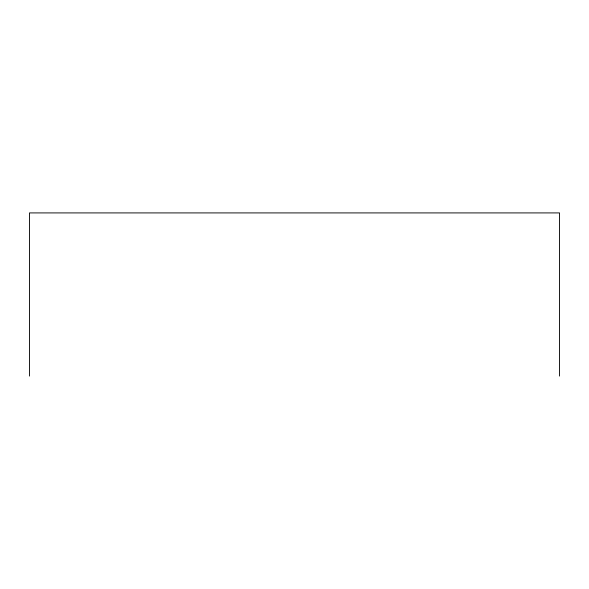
<?xml version="1.0" encoding="UTF-8"?>
<svg xmlns="http://www.w3.org/2000/svg" width="589" height="589" viewBox="0 0 589 589"><rect width="100%" height="100%" fill="white"/><g stroke="black" fill="none" stroke-linecap="round" stroke-linejoin="round"><path stroke-width="0.88" d="M559.55 376.084L559.55 212.916L29.45 212.916L29.45 376.084"/></g></svg>
